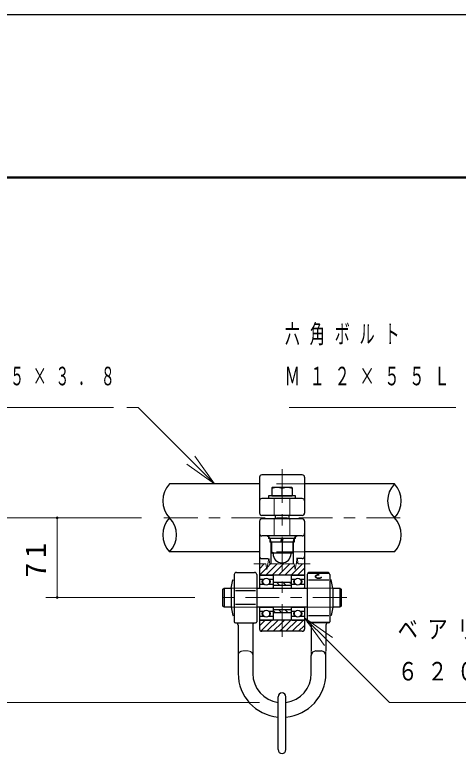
# Model space of a CAD drawing. Units: millimetres on the paper, with parts at other scales. Extents: x 197 to 617, y 140 to 437.
# Drawn here: x 342.1 to 381.5, y 370.5 to 436.9 of the extents above; entities that cross this region are included whole.
import ezdxf

# ---------------------------------------------------------------- set-up
doc = ezdxf.new("R2010")
doc.units = ezdxf.units.MM
doc.linetypes.add('USER1', pattern=[4.5, 2.5, -2])
doc.linetypes.add('USER2', pattern=[6, 3, -1, 1, -1])
for name, color, linetype, lineweight in [('A3図枠', 140, 'Continuous', 50), ('線', 2, 'Continuous', 25), ('補助', 2, 'Continuous', 13)]:
    doc.layers.add(name, color=color, linetype=linetype, lineweight=lineweight)
doc.styles.add('ＭＳ ゴシック', font='')
doc.styles.get('ＭＳ ゴシック').set_extended_font_data('MS Gothic')

# ---------------------------------------------------------------- blocks, each defined once
blk = doc.blocks.new('dimension_origin')
at = {"color": 0, "linetype": 'Continuous', "lineweight": -2}
blk.add_circle((0, 0), 1.25, dxfattribs=at)

msp = doc.modelspace()

# ---------------------------------------------------------------- linework, layer by layer
at = {"layer": 'A3図枠', "color": 7}
msp.add_line((599.142, 422.455), (214.142, 422.455), dxfattribs=at)
at = {"layer": '線', "color": 7}
for p, q in [((367.661, 395.967), (364.061, 395.967)), ((363.861, 395.767), (363.861, 392.567)), ((367.861, 395.767), (367.861, 392.567)), ((363.861, 395.167), (355.861, 395.167)), ((375.861, 395.167), (367.861, 395.167)), ((367.661, 393.867), (364.061, 393.867)), ((367.661, 392.367), (364.061, 392.367)), ((367.661, 392.042), (364.061, 392.042)), ((363.861, 391.842), (363.861, 385.892)), ((367.861, 391.842), (367.861, 385.892)), ((367.661, 390.542), (364.061, 390.542)), ((364.861, 390.042), (364.861, 388.042)), ((366.861, 390.042), (366.861, 388.042)), ((363.861, 389.117), (355.861, 389.117)), ((375.861, 389.117), (367.861, 389.117)), ((361.811, 387.292), (363.411, 387.292)), ((369.911, 387.292), (368.311, 387.292)), ((361.335, 385.89), (361.489, 386.628)), ((361.489, 386.628), (361.611, 386.602)), ((361.611, 387.092), (361.611, 382.892)), ((361.611, 386.602), (361.611, 383.483)), ((363.611, 387.092), (363.611, 382.892)), ((368.111, 387.092), (368.111, 382.892)), ((370.111, 387.092), (370.111, 382.892)), ((370.234, 386.628), (370.111, 386.602)), ((370.111, 386.602), (370.111, 383.483)), ((370.387, 385.89), (370.234, 386.628)), ((360.611, 385.792), (360.711, 385.892)), ((360.611, 384.292), (360.611, 385.792)), ((360.711, 385.892), (361.336, 385.892)), ((361.335, 385.89), (361.335, 384.194)), ((370.387, 385.892), (371.011, 385.892)), ((370.387, 385.89), (370.387, 384.194)), ((371.011, 385.892), (371.111, 385.792)), ((371.111, 385.792), (371.111, 384.292)), ((360.711, 384.192), (360.611, 384.292)), ((361.336, 384.192), (360.711, 384.192)), ((361.335, 384.194), (361.489, 383.457)), ((363.861, 384.192), (363.861, 382.242)), ((367.861, 384.192), (367.861, 382.242)), ((370.387, 384.194), (370.234, 383.457)), ((371.011, 384.192), (370.387, 384.192)), ((371.111, 384.292), (371.011, 384.192)), ((361.489, 383.457), (361.611, 383.483)), ((370.234, 383.457), (370.111, 383.483)), ((361.711, 382.792), (363.511, 382.792)), ((370.011, 382.792), (368.211, 382.792)), ((361.961, 382.592), (361.961, 378.292)), ((363.261, 382.592), (363.261, 378.292)), ((367.661, 382.042), (364.061, 382.042)), ((368.461, 382.592), (368.461, 380.292)), ((369.761, 382.592), (369.761, 380.292)), ((368.861, 380.292), (369.361, 380.292)), ((368.461, 378.292), (368.461, 379.892)), ((369.761, 378.292), (369.761, 379.892))]:
    msp.add_line(p, q, dxfattribs=at)
at = {"layer": '線', "color": 1, "linetype": 'USER2', "lineweight": 13}
for p, q in [((365.861, 396.467), (365.861, 381.542)), ((376.361, 392.142), (355.361, 392.142)), ((371.611, 385.042), (360.111, 385.042))]:
    msp.add_line(p, q, dxfattribs=at)
at = {"layer": '線', "color": 4, "linetype": 'USER1', "lineweight": 13}
for p, q in [((367.861, 395.167), (363.861, 395.167)), ((365.161, 393.867), (365.161, 392.367)), ((366.561, 393.867), (366.561, 392.367)), ((365.161, 392.042), (365.161, 390.542)), ((366.561, 392.042), (366.561, 390.542)), ((367.861, 389.117), (363.861, 389.117)), ((361.336, 385.892), (363.611, 385.892)), ((368.111, 385.892), (370.387, 385.892)), ((363.611, 384.192), (361.336, 384.192)), ((370.387, 384.192), (368.111, 384.192)), ((362.861, 380.292), (362.361, 380.292)), ((368.461, 380.292), (368.461, 378.292)), ((369.761, 380.292), (369.761, 378.292)), ((361.961, 378.292), (361.961, 379.892)), ((363.261, 378.292), (363.261, 379.892))]:
    msp.add_line(p, q, dxfattribs=at)
at = {"layer": '線'}
for p, q in [((364.961, 394.817), (365.011, 394.867)), ((364.961, 394.817), (364.961, 394.117)), ((365.011, 394.867), (366.711, 394.867)), ((365.861, 394.117), (365.861, 394.754)), ((366.761, 394.817), (366.711, 394.867)), ((366.761, 394.817), (366.761, 394.117)), ((367.061, 394.117), (364.661, 394.117)), ((364.661, 394.117), (364.661, 393.867)), ((364.961, 394.117), (366.761, 394.117)), ((367.061, 393.867), (367.061, 394.117)), ((367.061, 393.867), (364.661, 393.867)), ((365.261, 392.367), (365.261, 392.042)), ((366.461, 392.367), (366.461, 392.042)), ((367.061, 390.542), (364.661, 390.542)), ((364.661, 390.542), (364.661, 390.292)), ((367.061, 390.292), (364.661, 390.292)), ((366.936, 390.292), (364.786, 390.292)), ((364.786, 390.292), (364.786, 389.992)), ((366.936, 389.992), (364.786, 389.992)), ((364.911, 389.992), (364.911, 389.021)), ((366.811, 389.992), (364.911, 389.992)), ((365.764, 389.992), (365.844, 390.292)), ((365.861, 389.992), (365.861, 389.106)), ((365.878, 389.992), (365.958, 390.292)), ((366.811, 389.992), (366.811, 389.021)), ((366.936, 390.292), (366.936, 389.992)), ((367.061, 390.292), (367.061, 390.542)), ((364.911, 389.021), (364.961, 388.992)), ((366.761, 388.992), (364.961, 388.992)), ((365.061, 388.942), (365.061, 388.992)), ((366.661, 388.942), (366.661, 388.992)), ((366.811, 389.021), (366.761, 388.992)), ((364.061, 388.514), (364.585, 388.514)), ((367.661, 388.514), (367.137, 388.514)), ((367.861, 387.042), (363.861, 387.042)), ((363.861, 386.982), (363.861, 385.892)), ((363.861, 386.684), (364.252, 386.684)), ((363.921, 387.042), (365.001, 387.042)), ((364.101, 386.592), (364.187, 386.592)), ((364.67, 386.684), (365.061, 386.684)), ((364.821, 386.592), (364.735, 386.592)), ((365.061, 386.982), (365.061, 385.892)), ((366.661, 386.982), (366.661, 385.892)), ((366.661, 386.684), (367.052, 386.684)), ((366.721, 387.042), (367.801, 387.042)), ((366.901, 386.592), (366.987, 386.592)), ((367.47, 386.684), (367.861, 386.684)), ((367.621, 386.592), (367.535, 386.592)), ((367.861, 386.982), (367.861, 385.892)), ((368.211, 387.22), (370.011, 387.22)), ((368.211, 386.62), (370.011, 386.62)), ((363.861, 386.251), (364.252, 386.251)), ((364.101, 386.343), (364.187, 386.343)), ((364.67, 386.251), (365.061, 386.251)), ((364.821, 386.343), (364.735, 386.343)), ((365.061, 386.402), (365.061, 385.892)), ((366.661, 386.402), (365.061, 386.402)), ((366.661, 386.122), (365.061, 386.122)), ((366.661, 386.402), (366.661, 385.892)), ((366.661, 386.251), (367.052, 386.251)), ((366.901, 386.343), (366.987, 386.343)), ((367.47, 386.251), (367.861, 386.251)), ((367.621, 386.343), (367.535, 386.343)), ((360.711, 385.892), (360.711, 384.192)), ((363.511, 385.642), (361.711, 385.642)), ((363.611, 385.892), (363.862, 385.892)), ((363.862, 385.892), (367.861, 385.892)), ((363.921, 385.892), (365.001, 385.892)), ((366.721, 385.892), (367.801, 385.892)), ((367.861, 385.892), (368.111, 385.892)), ((371.011, 385.892), (371.011, 384.192)), ((363.511, 384.442), (361.711, 384.442)), ((363.862, 384.192), (363.611, 384.192)), ((363.861, 384.192), (363.861, 383.102)), ((367.861, 384.192), (363.862, 384.192)), ((363.921, 384.192), (365.001, 384.192)), ((365.061, 384.192), (365.061, 383.102)), ((365.061, 384.192), (365.061, 383.682)), ((366.661, 383.962), (365.061, 383.962)), ((366.661, 384.192), (366.661, 383.682)), ((366.661, 384.192), (366.661, 383.102)), ((366.721, 384.192), (367.801, 384.192)), ((367.861, 384.192), (367.861, 383.102)), ((368.111, 384.192), (367.861, 384.192)), ((363.861, 383.834), (364.252, 383.834)), ((363.861, 383.401), (364.252, 383.401)), ((364.101, 383.742), (364.187, 383.742)), ((364.101, 383.493), (364.187, 383.493)), ((364.67, 383.834), (365.061, 383.834)), ((364.67, 383.401), (365.061, 383.401)), ((364.821, 383.742), (364.735, 383.742)), ((364.821, 383.493), (364.735, 383.493)), ((366.661, 383.682), (365.061, 383.682)), ((366.661, 383.834), (367.052, 383.834)), ((366.661, 383.401), (367.052, 383.401)), ((366.901, 383.742), (366.987, 383.742)), ((366.901, 383.493), (366.987, 383.493)), ((367.47, 383.834), (367.861, 383.834)), ((367.47, 383.401), (367.861, 383.401)), ((367.621, 383.742), (367.535, 383.742)), ((367.621, 383.493), (367.535, 383.493)), ((368.211, 383.464), (370.011, 383.464)), ((367.861, 383.042), (363.861, 383.042)), ((363.921, 383.042), (365.001, 383.042)), ((366.721, 383.042), (367.801, 383.042)), ((368.211, 382.864), (370.011, 382.864)), ((365.511, 371.509), (365.511, 376.209)), ((366.211, 371.509), (366.211, 376.209))]:
    msp.add_line(p, q, dxfattribs=at)
at = {"layer": '線', "lineweight": 13}
for p, q in [((364.435, 388.042), (363.361, 388.042)), ((364.435, 388.042), (364.523, 387.542)), ((364.523, 387.542), (364.699, 388.542)), ((364.699, 388.542), (364.787, 388.042)), ((365.861, 388.042), (364.787, 388.042)), ((366.935, 388.042), (365.861, 388.042)), ((366.935, 388.042), (367.023, 387.542)), ((367.023, 387.542), (367.199, 388.542)), ((367.199, 388.542), (367.287, 388.042)), ((368.361, 388.042), (367.287, 388.042))]:
    msp.add_line(p, q, dxfattribs=at)
at = {"layer": '線', "color": 7}
msp.add_lwpolyline([(196.588, 139.92), (616.697, 139.92), (616.697, 436.915), (196.588, 436.915)], close=True, dxfattribs=at)
at = {"layer": '線'}
for points in [[(369.161, 387.068), (369.118, 387.07), (369.074, 387.069), (369.032, 387.065), (368.991, 387.058), (368.952, 387.047), (368.917, 387.035), (368.886, 387.019), (368.86, 387.002), (368.839, 386.983), (368.823, 386.963), (368.814, 386.941), (368.811, 386.92), (368.815, 386.898), (368.824, 386.877), (368.84, 386.856), (368.861, 386.837), (368.888, 386.82), (368.919, 386.805), (368.955, 386.792), (368.993, 386.782), (369.034, 386.775), (369.077, 386.771), (369.121, 386.77), (369.164, 386.773), (369.206, 386.778), (369.246, 386.786), (369.284, 386.798), (369.317, 386.811), (369.347, 386.827), (369.371, 386.846), (369.384, 386.858), (369.394, 386.87)], [(369.161, 387.048), (369.123, 387.05), (369.085, 387.05), (369.047, 387.046), (369.011, 387.04), (368.976, 387.031), (368.945, 387.02), (368.917, 387.007), (368.894, 386.992), (368.875, 386.975), (368.862, 386.957), (368.854, 386.938), (368.851, 386.919), (368.854, 386.9), (368.863, 386.881), (368.877, 386.864), (368.896, 386.847), (368.92, 386.832), (368.948, 386.819), (368.98, 386.808), (369.014, 386.8), (369.051, 386.794), (369.089, 386.791), (369.127, 386.791), (369.165, 386.793), (369.202, 386.798), (369.237, 386.806), (369.269, 386.817), (369.298, 386.83), (369.322, 386.844), (369.342, 386.861), (369.347, 386.865), (369.351, 386.87)]]:
    msp.add_lwpolyline(points, dxfattribs=at)
for centre in [(364.461, 386.467), (367.261, 386.467), (364.461, 383.617), (367.261, 383.617)]:
    msp.add_circle(centre, 0.301, dxfattribs=at)
at = {"layer": '線', "color": 7}
for centre, radius, start, end in [((364.061, 395.767), 0.2, 90, 180), ((367.661, 395.767), 0.2, 0, 90), ((364.061, 393.667), 0.2, 90, 180), ((367.661, 393.667), 0.2, 0, 90), ((364.061, 392.567), 0.2, 180, 270), ((367.661, 392.567), 0.2, 270, 0), ((364.061, 391.842), 0.2, 90, 180), ((367.661, 391.842), 0.2, 0, 90), ((364.061, 390.742), 0.2, 180, 270), ((367.661, 390.742), 0.2, 270, 0), ((364.361, 390.042), 0.5, 0, 90), ((367.361, 390.042), 0.5, 90, 180), ((361.811, 387.092), 0.2, 90, 180), ((363.411, 387.092), 0.2, 0, 90), ((368.311, 387.092), 0.2, 90, 180), ((369.911, 387.092), 0.2, 0, 90), ((361.711, 382.892), 0.1, 180, 270), ((361.761, 382.592), 0.2, 0, 90), ((363.461, 382.592), 0.2, 90, 180), ((363.511, 382.892), 0.1, 270, 0), ((368.211, 382.892), 0.1, 180, 270), ((368.261, 382.592), 0.2, 0, 90), ((369.961, 382.592), 0.2, 90, 180), ((370.011, 382.892), 0.1, 270, 0), ((364.061, 382.242), 0.2, 180, 270), ((367.661, 382.242), 0.2, 270, 0), ((368.861, 379.892), 0.4, 90, 180), ((369.361, 379.892), 0.4, 0, 90), ((365.861, 378.292), 3.9, 180, 264.85114), ((365.861, 378.292), 2.6, 180, 262.26362), ((365.861, 378.292), 2.6, 277.73638, 0), ((365.861, 378.292), 3.9, 275.14886, 0)]:
    msp.add_arc(centre, radius, start, end, dxfattribs=at)
at = {"layer": '線'}
for centre, radius, start, end in [((357.431, 393.655), 2.18, 136.07099, 223.92901), ((365.411, 393.606), 1.232, 68.58243, 111.41757), ((366.311, 393.606), 1.232, 68.58245, 111.41771), ((377.431, 393.655), 2.18, 136.07099, 223.92901), ((374.291, 393.655), 2.18, 316.07099, 43.92901), ((357.431, 390.63), 2.18, 136.07099, 223.92901), ((354.291, 390.63), 2.18, 316.07099, 43.92901), ((374.291, 390.63), 2.18, 316.07099, 43.92901), ((364.061, 388.714), 0.2, 180, 270), ((365.386, 390.393), 1.372, 249.74445, 290.25555), ((365.861, 388.942), 0.8, 180, 0), ((366.336, 390.393), 1.372, 249.74445, 290.25555), ((367.661, 388.714), 0.2, 270, 0), ((363.921, 386.982), 0.06, 90, 180), ((364.375, 386.467), 0.301, 155.52375, 204.47625), ((364.418, 386.467), 0.301, 155.52375, 204.47625), ((364.504, 386.467), 0.301, 335.52375, 24.47625), ((364.547, 386.467), 0.301, 335.52375, 24.47625), ((365.001, 386.982), 0.06, 0, 90), ((366.721, 386.982), 0.06, 90, 180), ((367.175, 386.467), 0.301, 155.52375, 204.47625), ((367.218, 386.467), 0.301, 155.52375, 204.47625), ((367.304, 386.467), 0.301, 335.52375, 24.47625), ((367.347, 386.467), 0.301, 335.52375, 24.47625), ((367.801, 386.982), 0.06, 0, 90), ((363.921, 385.952), 0.06, 180, 270), ((365.001, 385.952), 0.06, 270, 0), ((366.721, 385.952), 0.06, 180, 270), ((367.801, 385.952), 0.06, 270, 0), ((363.921, 384.132), 0.06, 90, 180), ((365.001, 384.132), 0.06, 0, 90), ((366.721, 384.132), 0.06, 90, 180), ((367.801, 384.132), 0.06, 0, 90), ((364.375, 383.617), 0.301, 155.52375, 204.47625), ((364.418, 383.617), 0.301, 155.52375, 204.47625), ((364.504, 383.617), 0.301, 335.52375, 24.47625), ((364.547, 383.617), 0.301, 335.52375, 24.47625), ((367.175, 383.617), 0.301, 155.52375, 204.47625), ((367.218, 383.617), 0.301, 155.52375, 204.47625), ((367.304, 383.617), 0.301, 335.52375, 24.47625), ((367.347, 383.617), 0.301, 335.52375, 24.47625), ((363.921, 383.102), 0.06, 180, 270), ((365.001, 383.102), 0.06, 270, 0), ((366.721, 383.102), 0.06, 180, 270), ((367.801, 383.102), 0.06, 270, 0), ((365.861, 376.209), 0.35, 0, 180), ((365.861, 371.509), 0.35, 180, 0)]:
    msp.add_arc(centre, radius, start, end, dxfattribs=at)
at = {"layer": '線', "color": 4, "linetype": 'USER1', "lineweight": 13}
for centre, start, end in [((362.361, 379.892), 90, 180), ((362.861, 379.892), 0, 90)]:
    msp.add_arc(centre, 0.4, start, end, dxfattribs=at)
at = {"layer": '補助'}
for p, q in [((334.475, 401.967), (350.871, 401.967)), ((353.061, 401.967), (352.061, 401.967)), ((357.74, 397.289), (353.061, 401.967)), ((366.484, 401.967), (381.319, 401.967)), ((359.861, 395.167), (357.74, 397.289)), ((358.093, 397.642), (359.861, 395.167)), ((357.386, 396.935), (359.861, 395.167)), ((353.361, 392.142), (334.861, 392.142)), ((353.361, 392.142), (344.861, 392.142)), ((345.861, 385.042), (345.861, 392.142)), ((363.861, 387.62), (364.284, 388.042)), ((364.415, 387.042), (365.415, 388.042)), ((364.56, 387.753), (364.849, 388.042)), ((364.681, 388.44), (364.712, 388.471)), ((364.981, 387.042), (365.861, 387.923)), ((365.861, 387.923), (365.981, 388.042)), ((365.861, 387.357), (366.546, 388.042)), ((366.678, 387.042), (367.678, 388.042)), ((367.111, 388.041), (367.261, 388.192)), ((363.861, 387.054), (364.497, 387.69)), ((365.546, 387.042), (365.861, 387.357)), ((366.112, 387.042), (366.961, 387.892)), ((367.243, 387.042), (367.861, 387.66)), ((367.809, 387.042), (367.861, 387.094)), ((365.108, 386.122), (365.061, 386.169)), ((365.674, 386.122), (365.394, 386.402)), ((366.239, 386.122), (365.959, 386.402)), ((366.661, 386.266), (366.525, 386.402)), ((358.111, 385.042), (344.861, 385.042)), ((365.851, 383.682), (365.571, 383.962)), ((366.417, 383.682), (366.137, 383.962)), ((365.285, 383.682), (365.061, 383.906)), ((363.861, 382.529), (364.375, 383.042)), ((363.965, 382.067), (364.94, 383.042)), ((364.506, 382.042), (365.506, 383.042)), ((365.072, 382.042), (365.861, 382.832)), ((365.861, 382.832), (366.072, 383.042)), ((365.861, 382.266), (366.637, 383.042)), ((366.203, 382.042), (367.203, 383.042)), ((366.769, 382.042), (367.769, 383.042)), ((367.861, 383.247), (369.982, 381.126)), ((370.336, 381.48), (367.861, 383.247)), ((369.629, 380.772), (367.861, 383.247)), ((365.637, 382.042), (365.861, 382.266)), ((367.334, 382.042), (367.861, 382.569)), ((369.982, 381.126), (375.416, 375.692)), ((363.861, 375.692), (334.861, 375.692)), ((375.416, 375.692), (376.416, 375.692)), ((376.416, 375.692), (390.648, 375.692))]:
    msp.add_line(p, q, dxfattribs=at)

# ---------------------------------------------------------------- block references
at = {"layer": '補助', "xscale": 0.0667, "yscale": 0.0667}
for p, rotation in [((345.861, 392.142), 270), ((345.861, 385.042), 90)]:
    msp.add_blockref('dimension_origin', p, dxfattribs=dict(at, rotation=rotation))

# ---------------------------------------------------------------- texts
at = {"layer": '補助', "char_height": 1.65, "attachment_point": 1, "style": 'ＭＳ ゴシック'}
for s, insert in [('\\T1.64;\\W0.6;六角ボルト', (366.109, 409.342)), ('\\T1.63;\\W0.55;φ６０．５×３．８', (334.1, 405.592)), ('\\T1.64;\\W0.6;Ｍ１２×５５Ｌ', (366.109, 405.592)), ('\\T1.47;\\W0.8;ベアリング', (376.141, 383.067)), ('\\T1.47;\\W0.8;６２０３Ｚ', (376.141, 379.317))]:
    msp.add_mtext(s, dxfattribs=dict(at, insert=insert))
at = {"layer": '補助', "insert": (344.861, 388.592), "char_height": 1.833, "attachment_point": 8, "rotation": 90, "style": 'ＭＳ ゴシック'}
msp.add_mtext('\\T1.34;\\W1.05;71', dxfattribs=at)

doc.saveas('drawing.dxf')
